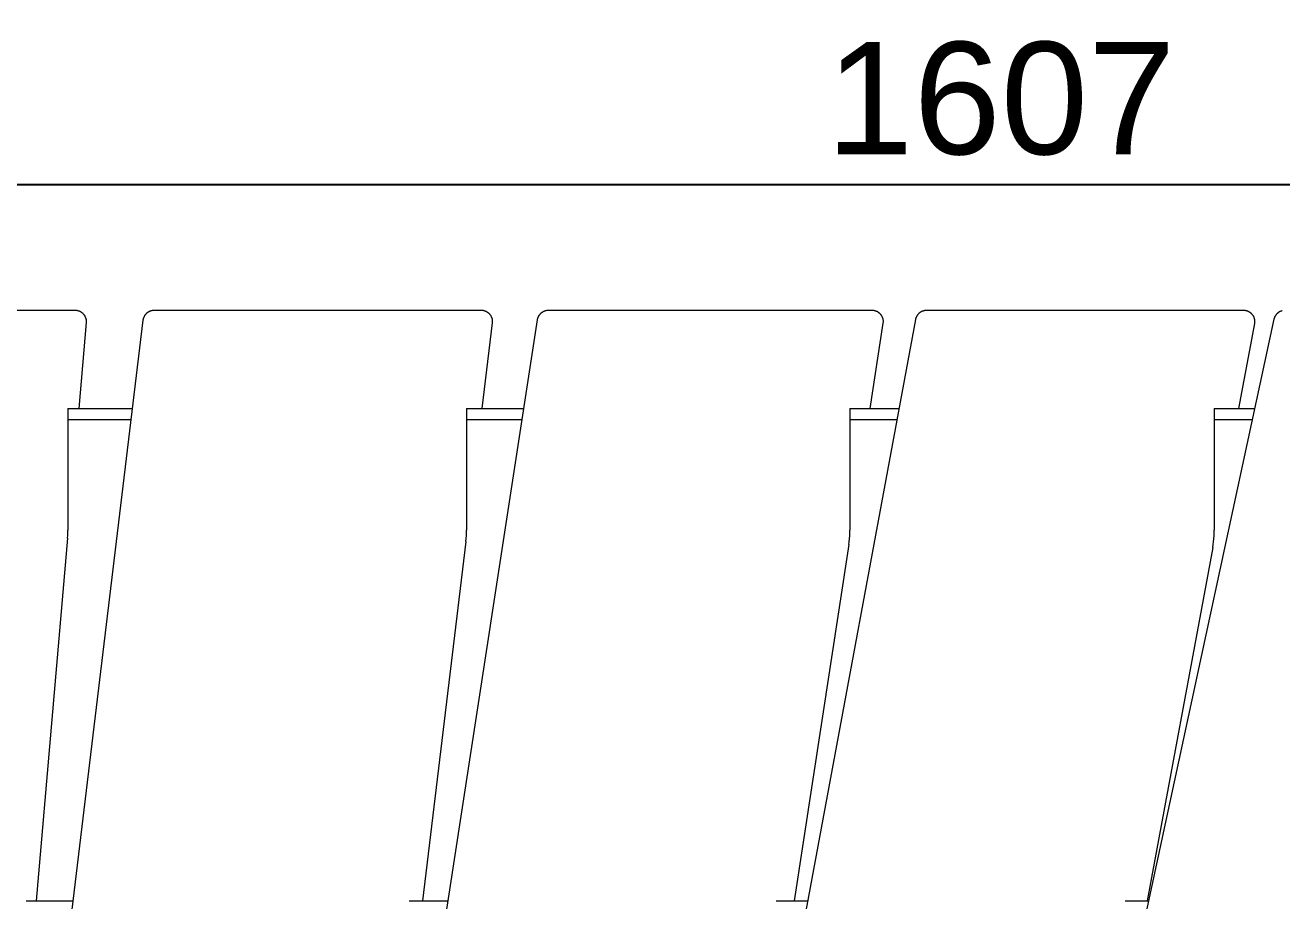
# Model space of a CAD drawing. Header units: millimetres. Extents: x -507 to 4570, y -12 to 3479.
# Drawn here: x 3191.6 to 3638.8, y 3167.6 to 3479.3 of the extents above; entities that cross this region are included whole.
import ezdxf

# ---------------------------------------------------------------- set-up
doc = ezdxf.new("R2010")
doc.units = ezdxf.units.MM
doc.layers.add('ZANO_R', color=7, linetype='Continuous', lineweight=0)
doc.layers.add('ZANO_W', color=1, linetype='Continuous', lineweight=0)
doc.styles.add('Arial', font='arial.ttf')
doc.styles.get("Standard").update_dxf_attribs({"font": 'ARIALUNI.TTF'})
doc.dimstyles.new('pl i ang', dxfattribs={"dimtxt": 50, "dimasz": 50, "dimexe": 1.25, "dimexo": 0.625, "dimgap": 10, "dimtad": 1, "dimtoh": 1, "dimtxsty": 'Standard', "dimcen": 2.5, "dimclrd": 1, "dimclre": 1, "dimclrt": 1, "dimadec": 0, "dimazin": 0, "dimtfac": 1, "dimtmove": 0, "dimatfit": 3, "dimfxl": 1, "dimarcsym": 1})

# ---------------------------------------------------------------- blocks, each defined once
blk = doc.blocks.new('*D456')
at = {"layer": 'ZANO_W', "color": 1, "lineweight": -2}
for p, q in [((2735.29, 3093.87), (2735.29, 3432.59)), ((4342.38, 3384.28), (4342.38, 3432.59)), ((2775.29, 3422.59), (4302.38, 3422.59))]:
    blk.add_line(p, q, dxfattribs=at)
at = {"layer": 'ZANO_W', "color": 1}
for points in [[(2775.29, 3429.25), (2775.29, 3415.92), (2735.29, 3422.59)], [(4302.38, 3415.92), (4302.38, 3429.25), (4342.38, 3422.59)]]:
    blk.add_solid(points, dxfattribs=at)
at = {"layer": 'ZANO_W', "color": 1, "insert": (3538.83, 3453.01), "char_height": 40, "attachment_point": 5, "style": 'Arial'}
blk.add_mtext('1607', dxfattribs=at)

msp = doc.modelspace()

# ---------------------------------------------------------------- linework, layer by layer
at = {"layer": 'ZANO_R'}
for p, q in [((3092.99, 3377.82), (3201.82, 3377.82)), ((3201.82, 3377.82), (3209.37, 3377.82)), ((3209.37, 3377.82), (3209.51, 3377.82)), ((3209.51, 3377.82), (3209.64, 3377.82)), ((3209.64, 3377.82), (3209.78, 3377.8)), ((3209.78, 3377.8), (3209.92, 3377.79)), ((3209.92, 3377.79), (3210.05, 3377.77)), ((3210.05, 3377.77), (3210.19, 3377.74)), ((3210.19, 3377.74), (3210.32, 3377.71)), ((3210.32, 3377.71), (3210.46, 3377.67)), ((3210.46, 3377.67), (3210.59, 3377.63)), ((3210.59, 3377.63), (3210.72, 3377.59)), ((3210.72, 3377.59), (3210.85, 3377.54)), ((3210.85, 3377.54), (3210.98, 3377.49)), ((3210.98, 3377.49), (3211.1, 3377.43)), ((3211.1, 3377.43), (3211.23, 3377.37)), ((3211.23, 3377.37), (3211.35, 3377.3)), ((3211.35, 3377.3), (3211.47, 3377.23)), ((3211.47, 3377.23), (3211.58, 3377.16)), ((3211.58, 3377.16), (3211.7, 3377.08)), ((3211.7, 3377.08), (3211.81, 3377)), ((3211.81, 3377), (3211.91, 3376.91)), ((3211.91, 3376.91), (3212.02, 3376.82)), ((3212.02, 3376.82), (3212.12, 3376.73)), ((3212.12, 3376.73), (3212.22, 3376.63)), ((3212.22, 3376.63), (3212.31, 3376.53)), ((3212.31, 3376.53), (3212.41, 3376.43)), ((3212.41, 3376.43), (3212.49, 3376.32)), ((3234.51, 3376.32), (3234.6, 3376.42)), ((3234.6, 3376.42), (3234.69, 3376.53)), ((3234.69, 3376.53), (3234.79, 3376.63)), ((3234.79, 3376.63), (3234.88, 3376.72)), ((3234.88, 3376.72), (3234.99, 3376.82)), ((3234.99, 3376.82), (3235.09, 3376.91)), ((3235.09, 3376.91), (3235.2, 3376.99)), ((3235.2, 3376.99), (3235.31, 3377.08)), ((3235.31, 3377.08), (3235.42, 3377.15)), ((3235.42, 3377.15), (3235.54, 3377.23)), ((3235.54, 3377.23), (3235.66, 3377.3)), ((3235.66, 3377.3), (3235.78, 3377.37)), ((3235.78, 3377.37), (3235.9, 3377.43)), ((3235.9, 3377.43), (3236.03, 3377.49)), ((3236.03, 3377.49), (3236.16, 3377.54)), ((3236.16, 3377.54), (3236.29, 3377.59)), ((3236.29, 3377.59), (3236.42, 3377.63)), ((3236.42, 3377.63), (3236.55, 3377.67)), ((3236.55, 3377.67), (3236.68, 3377.71)), ((3236.68, 3377.71), (3236.82, 3377.74)), ((3236.82, 3377.74), (3236.95, 3377.77)), ((3236.95, 3377.77), (3237.09, 3377.79)), ((3237.09, 3377.79), (3237.23, 3377.8)), ((3237.23, 3377.8), (3237.36, 3377.82)), ((3237.36, 3377.82), (3237.5, 3377.82)), ((3237.5, 3377.82), (3237.64, 3377.82)), ((3237.64, 3377.82), (3343.32, 3377.82)), ((3343.32, 3377.82), (3353.89, 3377.82)), ((3353.89, 3377.82), (3354.03, 3377.82)), ((3354.03, 3377.82), (3354.17, 3377.82)), ((3354.17, 3377.82), (3354.31, 3377.8)), ((3354.31, 3377.8), (3354.44, 3377.79)), ((3354.44, 3377.79), (3354.58, 3377.77)), ((3354.58, 3377.77), (3354.72, 3377.74)), ((3354.72, 3377.74), (3354.85, 3377.71)), ((3354.85, 3377.71), (3354.98, 3377.67)), ((3354.98, 3377.67), (3355.12, 3377.63)), ((3355.12, 3377.63), (3355.25, 3377.59)), ((3355.25, 3377.59), (3355.38, 3377.54)), ((3355.38, 3377.54), (3355.5, 3377.49)), ((3355.5, 3377.49), (3355.63, 3377.43)), ((3355.63, 3377.43), (3355.75, 3377.37)), ((3355.75, 3377.37), (3355.87, 3377.3)), ((3355.87, 3377.3), (3355.99, 3377.23)), ((3355.99, 3377.23), (3356.11, 3377.16)), ((3356.11, 3377.16), (3356.22, 3377.08)), ((3356.22, 3377.08), (3356.33, 3377)), ((3356.33, 3377), (3356.44, 3376.91)), ((3356.44, 3376.91), (3356.54, 3376.82)), ((3356.54, 3376.82), (3356.65, 3376.73)), ((3356.65, 3376.73), (3356.74, 3376.63)), ((3356.74, 3376.63), (3356.84, 3376.53)), ((3356.84, 3376.53), (3356.93, 3376.43)), ((3356.93, 3376.43), (3357.02, 3376.32)), ((3374.8, 3376.31), (3374.89, 3376.42)), ((3374.89, 3376.42), (3374.98, 3376.52)), ((3374.98, 3376.52), (3375.07, 3376.62)), ((3375.07, 3376.62), (3375.17, 3376.72)), ((3375.17, 3376.72), (3375.27, 3376.82)), ((3375.27, 3376.82), (3375.38, 3376.91)), ((3375.38, 3376.91), (3375.49, 3376.99)), ((3375.49, 3376.99), (3375.6, 3377.07)), ((3375.6, 3377.07), (3375.71, 3377.15)), ((3375.71, 3377.15), (3375.83, 3377.23)), ((3375.83, 3377.23), (3375.95, 3377.3)), ((3375.95, 3377.3), (3376.07, 3377.36)), ((3376.07, 3377.36), (3376.19, 3377.43)), ((3376.19, 3377.43), (3376.32, 3377.49)), ((3376.32, 3377.49), (3376.44, 3377.54)), ((3376.44, 3377.54), (3376.57, 3377.59)), ((3376.57, 3377.59), (3376.7, 3377.63)), ((3376.7, 3377.63), (3376.84, 3377.67)), ((3376.84, 3377.67), (3376.97, 3377.71)), ((3376.97, 3377.71), (3377.1, 3377.74)), ((3377.1, 3377.74), (3377.24, 3377.77)), ((3377.24, 3377.77), (3377.38, 3377.79)), ((3377.38, 3377.79), (3377.51, 3377.8)), ((3377.51, 3377.8), (3377.65, 3377.82)), ((3377.65, 3377.82), (3377.79, 3377.82)), ((3377.79, 3377.82), (3377.93, 3377.82)), ((3377.93, 3377.82), (3479.45, 3377.82)), ((3479.45, 3377.82), (3492.93, 3377.82)), ((3492.93, 3377.82), (3493.07, 3377.82)), ((3493.07, 3377.82), (3493.21, 3377.82)), ((3493.21, 3377.82), (3493.35, 3377.8)), ((3493.35, 3377.8), (3493.48, 3377.79)), ((3493.48, 3377.79), (3493.62, 3377.77)), ((3493.62, 3377.77), (3493.75, 3377.74)), ((3493.75, 3377.74), (3493.89, 3377.71)), ((3493.89, 3377.71), (3494.02, 3377.67)), ((3494.02, 3377.67), (3494.15, 3377.63)), ((3494.15, 3377.63), (3494.28, 3377.59)), ((3494.28, 3377.59), (3494.41, 3377.54)), ((3494.41, 3377.54), (3494.54, 3377.49)), ((3494.54, 3377.49), (3494.67, 3377.43)), ((3494.67, 3377.43), (3494.79, 3377.37)), ((3494.79, 3377.37), (3494.91, 3377.3)), ((3494.91, 3377.3), (3495.03, 3377.23)), ((3495.03, 3377.23), (3495.15, 3377.16)), ((3495.15, 3377.16), (3495.26, 3377.08)), ((3495.26, 3377.08), (3495.37, 3377)), ((3495.37, 3377), (3495.48, 3376.91)), ((3495.48, 3376.91), (3495.58, 3376.82)), ((3495.58, 3376.82), (3495.68, 3376.73)), ((3495.68, 3376.73), (3495.78, 3376.63)), ((3495.78, 3376.63), (3495.88, 3376.53)), ((3495.88, 3376.53), (3495.97, 3376.43)), ((3495.97, 3376.43), (3496.06, 3376.32)), ((3509.36, 3376.31), (3509.45, 3376.41)), ((3509.45, 3376.41), (3509.54, 3376.52)), ((3509.54, 3376.52), (3509.64, 3376.62)), ((3509.64, 3376.62), (3509.73, 3376.72)), ((3509.73, 3376.72), (3509.84, 3376.81)), ((3509.84, 3376.81), (3509.94, 3376.9)), ((3509.94, 3376.9), (3510.05, 3376.99)), ((3510.05, 3376.99), (3510.16, 3377.07)), ((3510.16, 3377.07), (3510.27, 3377.15)), ((3510.27, 3377.15), (3510.39, 3377.22)), ((3510.39, 3377.22), (3510.51, 3377.3)), ((3510.51, 3377.3), (3510.63, 3377.36)), ((3510.63, 3377.36), (3510.76, 3377.43)), ((3510.76, 3377.43), (3510.88, 3377.48)), ((3510.88, 3377.48), (3511.01, 3377.54)), ((3511.01, 3377.54), (3511.14, 3377.59)), ((3511.14, 3377.59), (3511.27, 3377.63)), ((3511.27, 3377.63), (3511.4, 3377.67)), ((3511.4, 3377.67), (3511.54, 3377.71)), ((3511.54, 3377.71), (3511.67, 3377.74)), ((3511.67, 3377.74), (3511.81, 3377.76)), ((3511.81, 3377.76), (3511.95, 3377.79)), ((3511.95, 3377.79), (3512.08, 3377.8)), ((3512.08, 3377.8), (3512.22, 3377.82)), ((3512.22, 3377.82), (3512.36, 3377.82)), ((3512.36, 3377.82), (3512.5, 3377.82)), ((3512.5, 3377.82), (3608.87, 3377.82)), ((3608.87, 3377.82), (3625.14, 3377.82)), ((3625.14, 3377.82), (3625.27, 3377.82)), ((3625.27, 3377.82), (3625.41, 3377.82)), ((3625.41, 3377.82), (3625.55, 3377.8)), ((3625.55, 3377.8), (3625.69, 3377.79)), ((3625.69, 3377.79), (3625.82, 3377.77)), ((3625.82, 3377.77), (3625.96, 3377.74)), ((3625.96, 3377.74), (3626.09, 3377.71)), ((3626.09, 3377.71), (3626.22, 3377.67)), ((3626.22, 3377.67), (3626.36, 3377.63)), ((3626.36, 3377.63), (3626.49, 3377.59)), ((3626.49, 3377.59), (3626.61, 3377.54)), ((3626.61, 3377.54), (3626.74, 3377.49)), ((3626.74, 3377.49), (3626.87, 3377.43)), ((3626.87, 3377.43), (3626.99, 3377.37)), ((3626.99, 3377.37), (3627.11, 3377.3)), ((3627.11, 3377.3), (3627.23, 3377.23)), ((3627.23, 3377.23), (3627.34, 3377.16)), ((3627.34, 3377.16), (3627.46, 3377.08)), ((3627.46, 3377.08), (3627.57, 3377)), ((3627.57, 3377), (3627.68, 3376.92)), ((3627.68, 3376.92), (3627.78, 3376.83)), ((3627.78, 3376.83), (3627.88, 3376.73)), ((3627.88, 3376.73), (3627.98, 3376.64)), ((3627.98, 3376.64), (3628.08, 3376.54)), ((3628.08, 3376.54), (3628.17, 3376.43)), ((3628.17, 3376.43), (3628.26, 3376.33)), ((3636.89, 3376.29), (3636.98, 3376.4)), ((3636.98, 3376.4), (3637.07, 3376.51)), ((3637.07, 3376.51), (3637.17, 3376.61)), ((3637.17, 3376.61), (3637.27, 3376.71)), ((3637.27, 3376.71), (3637.37, 3376.8)), ((3637.37, 3376.8), (3637.48, 3376.89)), ((3637.48, 3376.89), (3637.58, 3376.98)), ((3637.58, 3376.98), (3637.7, 3377.06)), ((3637.7, 3377.06), (3637.81, 3377.14)), ((3637.81, 3377.14), (3637.93, 3377.22)), ((3637.93, 3377.22), (3638.05, 3377.29)), ((3638.05, 3377.29), (3638.17, 3377.36)), ((3638.17, 3377.36), (3638.29, 3377.42)), ((3638.29, 3377.42), (3638.42, 3377.48)), ((3638.42, 3377.48), (3638.55, 3377.53)), ((3638.55, 3377.53), (3638.68, 3377.58)), ((3638.68, 3377.58), (3638.81, 3377.63)), ((3638.81, 3377.63), (3638.94, 3377.67)), ((3200.66, 3100.4), (3233.67, 3374.3)), ((3213.35, 3373.48), (3210.71, 3342.82)), ((3212.49, 3376.32), (3212.58, 3376.21)), ((3212.58, 3376.21), (3212.66, 3376.1)), ((3212.66, 3376.1), (3212.74, 3375.98)), ((3212.74, 3375.98), (3212.81, 3375.87)), ((3212.81, 3375.87), (3212.88, 3375.75)), ((3212.88, 3375.75), (3212.94, 3375.62)), ((3212.94, 3375.62), (3213, 3375.5)), ((3213, 3375.5), (3213.06, 3375.37)), ((3213.06, 3375.37), (3213.11, 3375.24)), ((3213.11, 3375.24), (3213.15, 3375.11)), ((3213.15, 3375.11), (3213.2, 3374.98)), ((3213.2, 3374.98), (3213.23, 3374.85)), ((3213.23, 3374.85), (3213.27, 3374.72)), ((3213.27, 3374.72), (3213.3, 3374.58)), ((3213.3, 3374.58), (3213.32, 3374.45)), ((3213.32, 3374.45), (3213.34, 3374.31)), ((3213.34, 3374.31), (3213.35, 3374.17)), ((3213.35, 3374.17), (3213.36, 3374.03)), ((3213.36, 3373.62), (3213.35, 3373.48)), ((3213.36, 3374.03), (3213.37, 3373.9)), ((3213.37, 3373.76), (3213.36, 3373.62)), ((3213.37, 3373.9), (3213.37, 3373.76)), ((3233.67, 3374.3), (3233.69, 3374.44)), ((3233.69, 3374.44), (3233.71, 3374.58)), ((3233.71, 3374.58), (3233.74, 3374.71)), ((3233.74, 3374.71), (3233.77, 3374.85)), ((3233.77, 3374.85), (3233.81, 3374.98)), ((3233.81, 3374.98), (3233.85, 3375.11)), ((3233.85, 3375.11), (3233.9, 3375.24)), ((3233.9, 3375.24), (3233.95, 3375.37)), ((3233.95, 3375.37), (3234.01, 3375.5)), ((3234.01, 3375.5), (3234.07, 3375.62)), ((3234.07, 3375.62), (3234.13, 3375.74)), ((3234.13, 3375.74), (3234.2, 3375.86)), ((3234.2, 3375.86), (3234.27, 3375.98)), ((3234.27, 3375.98), (3234.35, 3376.1)), ((3234.35, 3376.1), (3234.43, 3376.21)), ((3234.43, 3376.21), (3234.51, 3376.32)), ((3331.87, 3100.52), (3373.98, 3374.43)), ((3357.86, 3373.35), (3354.19, 3342.82)), ((3357.02, 3376.32), (3357.1, 3376.21)), ((3357.1, 3376.21), (3357.18, 3376.1)), ((3357.18, 3376.1), (3357.26, 3375.98)), ((3357.26, 3375.98), (3357.33, 3375.87)), ((3357.33, 3375.87), (3357.4, 3375.75)), ((3357.4, 3375.75), (3357.47, 3375.62)), ((3357.47, 3375.62), (3357.53, 3375.5)), ((3357.53, 3375.5), (3357.58, 3375.37)), ((3357.58, 3375.37), (3357.63, 3375.25)), ((3357.63, 3375.25), (3357.68, 3375.12)), ((3357.68, 3375.12), (3357.72, 3374.98)), ((3357.72, 3374.98), (3357.76, 3374.85)), ((3357.76, 3374.85), (3357.79, 3374.72)), ((3357.79, 3374.72), (3357.82, 3374.58)), ((3357.82, 3374.58), (3357.84, 3374.45)), ((3357.84, 3374.45), (3357.86, 3374.31)), ((3357.86, 3374.31), (3357.88, 3374.17)), ((3357.88, 3373.48), (3357.86, 3373.35)), ((3357.88, 3374.17), (3357.89, 3374.04)), ((3357.89, 3373.62), (3357.88, 3373.48)), ((3357.89, 3374.04), (3357.89, 3373.9)), ((3357.89, 3373.9), (3357.89, 3373.76)), ((3357.89, 3373.76), (3357.89, 3373.62)), ((3373.98, 3374.43), (3374, 3374.57)), ((3374, 3374.57), (3374.03, 3374.7)), ((3374.03, 3374.7), (3374.06, 3374.84)), ((3374.06, 3374.84), (3374.1, 3374.97)), ((3374.1, 3374.97), (3374.14, 3375.1)), ((3374.14, 3375.1), (3374.19, 3375.23)), ((3374.19, 3375.23), (3374.24, 3375.36)), ((3374.24, 3375.36), (3374.29, 3375.49)), ((3374.29, 3375.49), (3374.35, 3375.61)), ((3374.35, 3375.61), (3374.42, 3375.74)), ((3374.42, 3375.74), (3374.48, 3375.86)), ((3374.48, 3375.86), (3374.56, 3375.98)), ((3374.56, 3375.98), (3374.63, 3376.09)), ((3374.63, 3376.09), (3374.71, 3376.2)), ((3374.71, 3376.2), (3374.8, 3376.31)), ((3457.77, 3100.65), (3508.57, 3374.55)), ((3496.89, 3373.22), (3492.21, 3342.82)), ((3496.06, 3376.32), (3496.14, 3376.21)), ((3496.14, 3376.21), (3496.22, 3376.1)), ((3496.22, 3376.1), (3496.3, 3375.99)), ((3496.3, 3375.99), (3496.37, 3375.87)), ((3496.37, 3375.87), (3496.44, 3375.75)), ((3496.44, 3375.75), (3496.5, 3375.63)), ((3496.5, 3375.63), (3496.56, 3375.5)), ((3496.56, 3375.5), (3496.62, 3375.38)), ((3496.62, 3375.38), (3496.67, 3375.25)), ((3496.67, 3375.25), (3496.72, 3375.12)), ((3496.72, 3375.12), (3496.76, 3374.99)), ((3496.76, 3374.99), (3496.8, 3374.86)), ((3496.8, 3374.86), (3496.83, 3374.72)), ((3496.83, 3374.72), (3496.86, 3374.59)), ((3496.86, 3374.59), (3496.88, 3374.45)), ((3496.88, 3374.45), (3496.9, 3374.32)), ((3496.91, 3373.35), (3496.89, 3373.22)), ((3496.9, 3374.32), (3496.92, 3374.18)), ((3496.92, 3373.49), (3496.91, 3373.35)), ((3496.92, 3374.18), (3496.93, 3374.04)), ((3496.93, 3373.63), (3496.92, 3373.49)), ((3496.93, 3374.04), (3496.93, 3373.9)), ((3496.93, 3373.9), (3496.93, 3373.77)), ((3496.93, 3373.77), (3496.93, 3373.63)), ((3508.57, 3374.55), (3508.59, 3374.69)), ((3508.59, 3374.69), (3508.63, 3374.83)), ((3508.63, 3374.83), (3508.66, 3374.96)), ((3508.66, 3374.96), (3508.71, 3375.09)), ((3508.71, 3375.09), (3508.75, 3375.22)), ((3508.75, 3375.22), (3508.8, 3375.35)), ((3508.8, 3375.35), (3508.86, 3375.48)), ((3508.86, 3375.48), (3508.92, 3375.6)), ((3508.92, 3375.6), (3508.98, 3375.73)), ((3508.98, 3375.73), (3509.05, 3375.85)), ((3509.05, 3375.85), (3509.12, 3375.97)), ((3509.12, 3375.97), (3509.2, 3376.08)), ((3509.2, 3376.08), (3509.28, 3376.2)), ((3509.28, 3376.2), (3509.36, 3376.31)), ((3577.14, 3100.76), (3636.13, 3374.67)), ((3629.07, 3373.1), (3623.46, 3342.82)), ((3628.26, 3376.33), (3628.34, 3376.22)), ((3628.34, 3376.22), (3628.42, 3376.11)), ((3628.42, 3376.11), (3628.5, 3375.99)), ((3628.5, 3375.99), (3628.57, 3375.88)), ((3628.57, 3375.88), (3628.64, 3375.76)), ((3628.64, 3375.76), (3628.7, 3375.64)), ((3628.7, 3375.64), (3628.76, 3375.51)), ((3628.76, 3375.51), (3628.82, 3375.39)), ((3628.82, 3375.39), (3628.87, 3375.26)), ((3628.87, 3375.26), (3628.92, 3375.13)), ((3628.92, 3375.13), (3628.96, 3375)), ((3628.96, 3375), (3629, 3374.87)), ((3629, 3374.87), (3629.03, 3374.73)), ((3629.03, 3374.73), (3629.06, 3374.6)), ((3629.06, 3374.6), (3629.09, 3374.46)), ((3629.09, 3373.23), (3629.07, 3373.1)), ((3629.09, 3374.46), (3629.1, 3374.33)), ((3629.11, 3373.37), (3629.09, 3373.23)), ((3629.1, 3374.33), (3629.12, 3374.19)), ((3629.12, 3373.5), (3629.11, 3373.37)), ((3629.12, 3374.19), (3629.13, 3374.05)), ((3629.13, 3373.64), (3629.12, 3373.5)), ((3629.13, 3374.05), (3629.14, 3373.92)), ((3629.14, 3373.78), (3629.13, 3373.64)), ((3629.14, 3373.92), (3629.14, 3373.78)), ((3636.13, 3374.67), (3636.16, 3374.8)), ((3636.16, 3374.8), (3636.2, 3374.94)), ((3636.2, 3374.94), (3636.24, 3375.07)), ((3636.24, 3375.07), (3636.29, 3375.2)), ((3636.29, 3375.2), (3636.34, 3375.33)), ((3636.34, 3375.33), (3636.39, 3375.46)), ((3636.39, 3375.46), (3636.45, 3375.59)), ((3636.45, 3375.59), (3636.51, 3375.71)), ((3636.51, 3375.71), (3636.58, 3375.83)), ((3636.58, 3375.83), (3636.65, 3375.95)), ((3636.65, 3375.95), (3636.73, 3376.07)), ((3636.73, 3376.07), (3636.81, 3376.18)), ((3636.81, 3376.18), (3636.89, 3376.29)), ((3206.86, 3342.82), (3206.86, 3299.57)), ((3206.86, 3342.82), (3229.88, 3342.82)), ((3348.72, 3342.82), (3348.72, 3299.57)), ((3348.72, 3342.82), (3369.12, 3342.82)), ((3485.14, 3342.82), (3502.68, 3342.82)), ((3485.14, 3342.82), (3485.14, 3299.57)), ((3614.81, 3342.82), (3629.27, 3342.82)), ((3614.81, 3342.82), (3614.81, 3299.57)), ((3229.39, 3338.82), (3206.86, 3338.82)), ((3368.5, 3338.82), (3348.72, 3338.82)), ((3501.94, 3338.82), (3485.14, 3338.82)), ((3628.41, 3338.82), (3614.81, 3338.82)), ((3206.74, 3296.64), (3195.63, 3167.59)), ((3206.74, 3296.64), (3206.81, 3297.61)), ((3206.81, 3297.61), (3206.85, 3298.59)), ((3206.85, 3298.59), (3206.86, 3299.57)), ((3348.48, 3295.48), (3348.59, 3296.5)), ((3348.59, 3296.5), (3348.66, 3297.52)), ((3348.66, 3297.52), (3348.71, 3298.55)), ((3348.71, 3298.55), (3348.72, 3299.57)), ((3484.9, 3295.41), (3485.01, 3296.45)), ((3485.01, 3296.45), (3485.09, 3297.49)), ((3485.09, 3297.49), (3485.13, 3298.53)), ((3485.13, 3298.53), (3485.14, 3299.57)), ((3614.58, 3295.4), (3614.68, 3296.44)), ((3614.68, 3296.44), (3614.75, 3297.48)), ((3614.75, 3297.48), (3614.8, 3298.53)), ((3614.8, 3298.53), (3614.81, 3299.57)), ((3348.48, 3295.48), (3333.07, 3167.59)), ((3484.77, 3294.38), (3465.28, 3167.59)), ((3484.77, 3294.38), (3484.9, 3295.41)), ((3614.28, 3293.34), (3590.96, 3167.59)), ((3614.28, 3293.34), (3614.44, 3294.37)), ((3614.44, 3294.37), (3614.58, 3295.4)), ((3192.06, 3167.59), (3208.76, 3167.59)), ((3328.26, 3167.59), (3342.18, 3167.59)), ((3458.94, 3167.59), (3470.18, 3167.59)), ((3583.03, 3167.59), (3591.53, 3167.59))]:
    msp.add_line(p, q, dxfattribs=at)

# ---------------------------------------------------------------- dimensions: what is measured, and where the dimension line sits
at = {"layer": 'ZANO_W'}
dim = msp.add_linear_dim(base=(4342.38, 3422.59), p1=(2735.29, 3083.87), p2=(4342.38, 3374.28), dimstyle='pl i ang', override={"dimtxt": 40, "dimasz": 40, "dimexe": 10, "dimexo": 10, "dimtoh": 0, "dimdec": 0, "dimtxsty": 'Arial', "dimtdec": 0, "dimtmove": 1}, dxfattribs=at)
dim.commit()
dim.dimension.update_dxf_attribs({"geometry": '*D456', "text_midpoint": (3538.83, 3453.01)})

doc.saveas('drawing.dxf')
